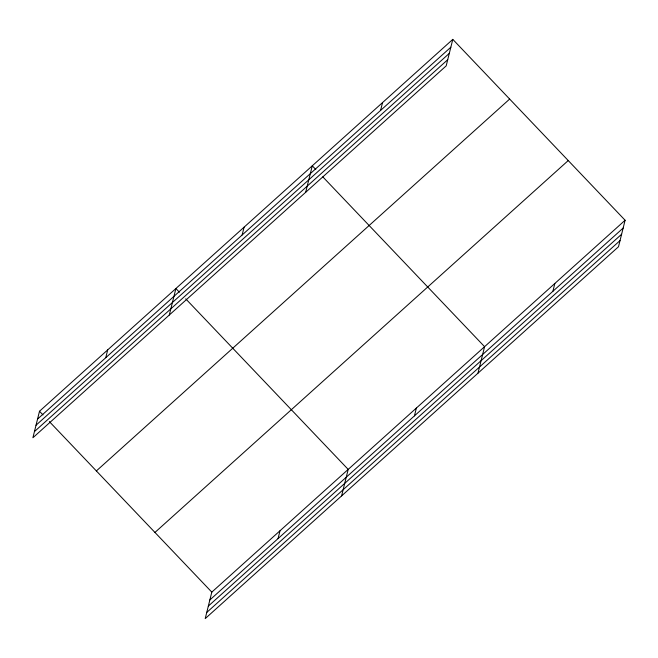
<?xml version="1.0" encoding="UTF-8"?>
<svg xmlns="http://www.w3.org/2000/svg" width="658" height="658" viewBox="0 0 658 658"><rect width="100%" height="100%" fill="white"/><g stroke="black" fill="none" stroke-linecap="round" stroke-linejoin="round"><path stroke-width="0.99" d="M452.794 39.373L39.505 411.25L32.9 437.751L446.19 65.874L452.794 39.373L625.1 220.249L618.495 246.75L205.206 618.627L211.81 592.126L625.1 220.249M105.749 357.713L107.698 349.892M169.287 315.034L175.892 288.533L179.404 292.218M242.136 234.996L244.085 227.174M305.674 192.309L312.279 165.816L315.791 169.501M380.587 110.421L382.537 102.599M278.054 538.589L280.004 530.767M341.584 495.902L348.197 469.409L185.721 298.847M414.441 415.872L416.391 408.05M477.971 373.185L484.584 346.684L322.807 176.87M552.893 291.297L554.842 283.466M37.555 419.072L450.845 47.203M36.017 425.233L449.315 53.364M34.438 431.582L447.728 59.713M96.364 470.939L509.654 99.062M154.951 532.437L568.241 160.56M209.861 599.948L623.151 228.071M208.323 606.108L621.613 234.24M206.735 612.458L620.033 240.589M39.505 411.25L43.017 414.935M49.334 421.564L211.81 592.126"/></g></svg>
